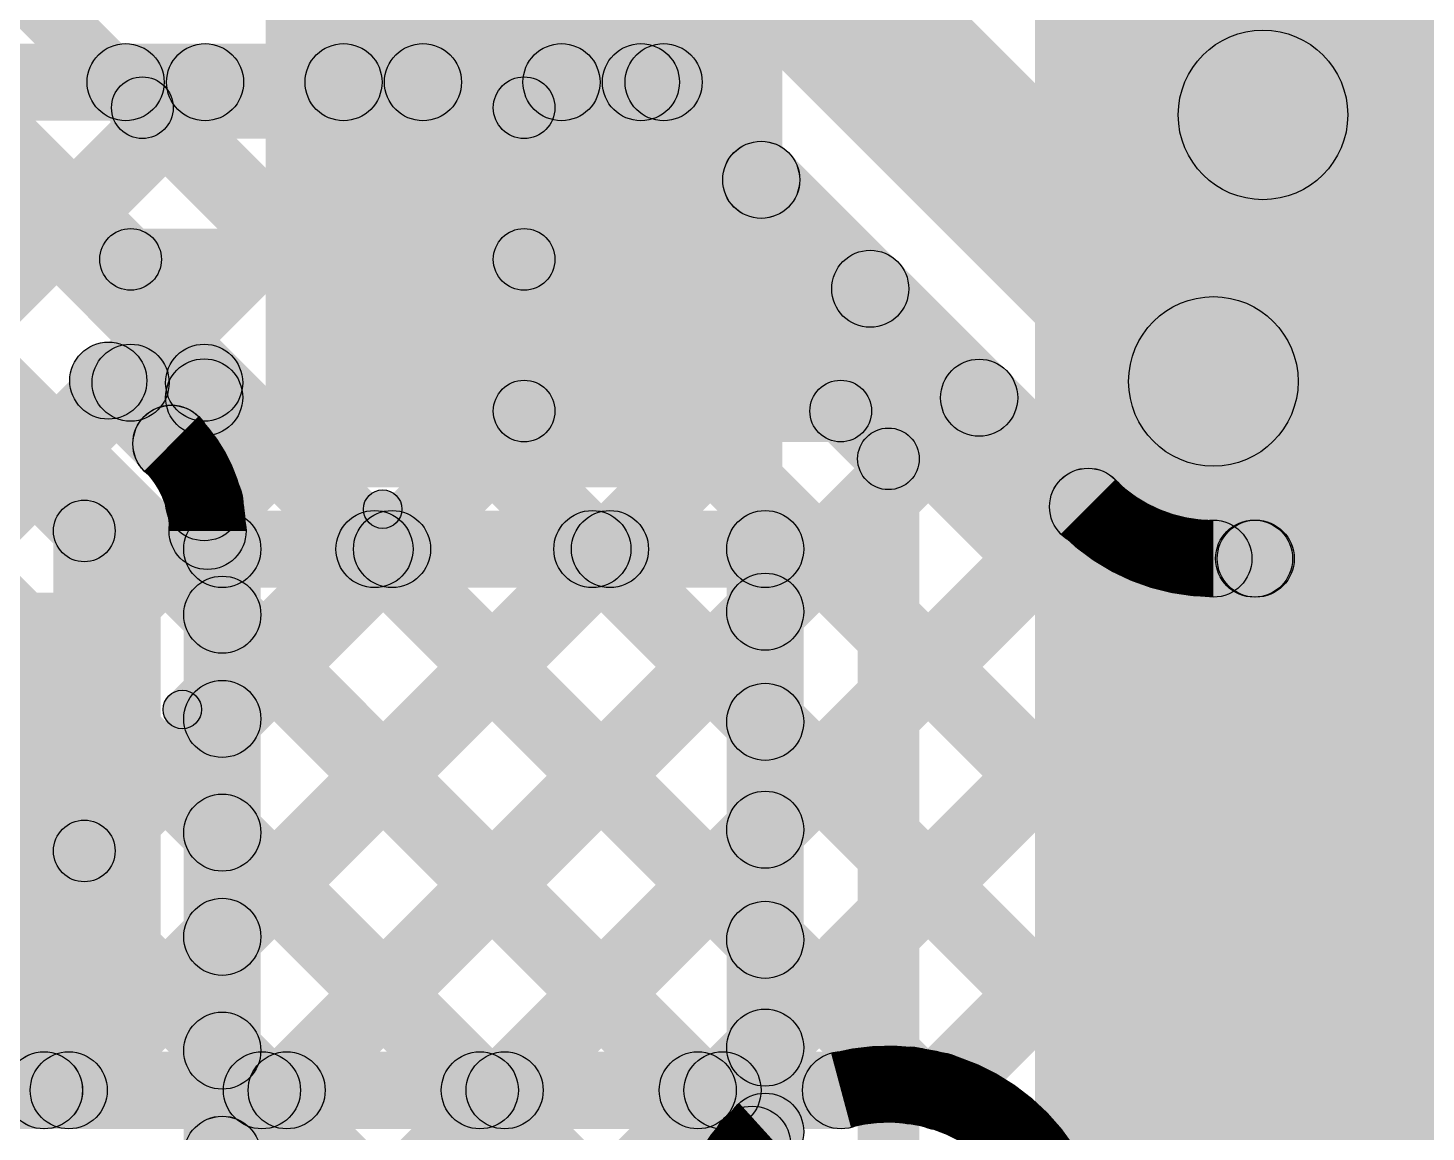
# Model space of a CAD drawing. Header units: millimetres. Extents: x -0.08 to 5.25, y -0.08 to 2.73.
# Drawn here: x 1.1443 to 1.3258, y 1.5436 to 1.6869 of the extents above; entities that cross this region are included whole.
import ezdxf

# ---------------------------------------------------------------- set-up
doc = ezdxf.new("R2010")
doc.units = ezdxf.units.MM
doc.header["$MEASUREMENT"] = 0
for name, color, linetype in [('BottomLayer', 5, 'Continuous'), ('TopLayer', 1, 'Continuous'), ('TopOverlay', 2, 'Continuous'), ('TopPaste', 8, 'Continuous'), ('TopSolder', 216, 'Continuous')]:
    doc.layers.add(name, color=color, linetype=linetype)

# ---------------------------------------------------------------- blocks, each defined once
blk = doc.blocks.new('SAMD21G18A_AUT_46')
at = {"layer": 'TopLayer'}
for points in [[(-0.19488, -0.11417), (-0.19488, -0.10236), (-0.13583, -0.10236), (-0.13583, -0.11417)], [(-0.11417, -0.13583), (-0.10236, -0.13583), (-0.10236, -0.19488), (-0.11417, -0.19488)], [(-0.09449, -0.13583), (-0.08268, -0.13583), (-0.08268, -0.19488), (-0.09449, -0.19488)], [(-0.0748, -0.13583), (-0.06299, -0.13583), (-0.06299, -0.19488), (-0.0748, -0.19488)]]:
    blk.add_hatch(color=1, dxfattribs=at).paths.add_polyline_path(points)
at = {"layer": 'TopOverlay'}
h = blk.add_hatch(color=2, dxfattribs=at)
edge = h.paths.add_edge_path()
edge.add_arc((-0.147, -0.121), 0.0025, 0, 360)
blk.add_hatch(color=2, dxfattribs=at).paths.add_polyline_path([(-0.14877, -0.12277), (-0.14523, -0.11923), (-0.11923, -0.14523), (-0.12277, -0.14877)])
h = blk.add_hatch(color=2, dxfattribs=at)
edge = h.paths.add_edge_path()
edge.add_arc((-0.121, -0.147), 0.0025, 0, 360)
at = {"layer": 'TopPaste'}
for points in [[(-0.19488, -0.11417), (-0.19488, -0.10236), (-0.13583, -0.10236), (-0.13583, -0.11417)], [(-0.11417, -0.13583), (-0.10236, -0.13583), (-0.10236, -0.19488), (-0.11417, -0.19488)], [(-0.09449, -0.13583), (-0.08268, -0.13583), (-0.08268, -0.19488), (-0.09449, -0.19488)], [(-0.0748, -0.13583), (-0.06299, -0.13583), (-0.06299, -0.19488), (-0.0748, -0.19488)]]:
    blk.add_hatch(color=8, dxfattribs=at).paths.add_polyline_path(points)
at = {"layer": 'TopSolder'}
for points in [[(-0.19888, -0.11817), (-0.19888, -0.09836), (-0.13183, -0.09836), (-0.13183, -0.11817)], [(-0.11817, -0.13183), (-0.09836, -0.13183), (-0.09836, -0.19888), (-0.11817, -0.19888)], [(-0.09849, -0.13183), (-0.07868, -0.13183), (-0.07868, -0.19888), (-0.09849, -0.19888)], [(-0.0788, -0.13183), (-0.05899, -0.13183), (-0.05899, -0.19888), (-0.0788, -0.19888)], [(-0.05912, -0.13183), (-0.03931, -0.13183), (-0.03931, -0.19888), (-0.05912, -0.19888)]]:
    blk.add_hatch(color=216, dxfattribs=at).paths.add_polyline_path(points)
at = {"layer": 'TopOverlay'}
for centre in [(-0.147, -0.121), (-0.121, -0.147)]:
    blk.add_circle(centre, 0.0025, dxfattribs=at)

msp = doc.modelspace()

# ---------------------------------------------------------------- hatches: boundary and pattern name
at = {"layer": 'BottomLayer'}
for points in [[(1.23741, 1.72722), (1.25296, 1.74278), (1.31238, 1.68336), (1.29683, 1.6678)], [(1.22857, 1.69505), (1.24412, 1.7106), (1.30595, 1.64878), (1.29039, 1.63322)], [(1.30461, 1.66458), (1.30461, 1.68658), (1.74858, 1.68658), (1.74858, 1.66458)], [(1.01999, 1.67483), (1.01999, 1.68483), (1.22682, 1.68483), (1.22682, 1.67483)], [(1.01999, 1.67483), (1.01999, 1.68483), (1.22682, 1.68483), (1.22682, 1.67483)], [(1.06829, 1.54546), (1.06122, 1.55254), (1.19205, 1.68336), (1.19912, 1.67629)], [(1.06829, 1.54546), (1.06122, 1.55254), (1.19205, 1.68336), (1.19912, 1.67629)], [(1.09658, 1.54546), (1.0895, 1.55254), (1.22033, 1.68336), (1.2274, 1.67629)], [(1.09657, 1.54546), (1.0895, 1.55254), (1.22033, 1.68336), (1.2274, 1.67629)], [(1.09688, 1.67629), (1.10396, 1.68336), (1.23478, 1.55254), (1.22771, 1.54546)], [(1.09689, 1.67629), (1.10396, 1.68336), (1.23478, 1.55254), (1.22771, 1.54546)], [(1.11794, 1.62339), (1.11087, 1.63047), (1.16376, 1.68336), (1.17083, 1.67629)], [(1.11794, 1.6234), (1.11087, 1.63047), (1.16376, 1.68336), (1.17083, 1.67629)], [(1.12517, 1.67629), (1.13224, 1.68336), (1.26243, 1.55317), (1.25536, 1.5461)], [(1.12517, 1.67629), (1.13224, 1.68336), (1.26243, 1.55317), (1.25536, 1.5461)], [(1.15345, 1.67629), (1.16053, 1.68336), (1.39235, 1.45154), (1.38528, 1.44446)], [(1.15345, 1.67629), (1.16052, 1.68336), (1.39235, 1.45154), (1.38528, 1.44446)], [(1.18174, 1.67629), (1.18881, 1.68336), (1.42064, 1.45154), (1.41357, 1.44446)], [(1.18174, 1.67629), (1.18881, 1.68336), (1.42064, 1.45154), (1.41356, 1.44446)], [(1.21002, 1.67629), (1.21709, 1.68336), (1.44892, 1.45154), (1.44185, 1.44446)], [(1.21002, 1.67629), (1.21709, 1.68336), (1.44892, 1.45154), (1.44185, 1.44446)], [(1.22328, 1.67629), (1.23035, 1.68336), (1.28545, 1.62827), (1.27837, 1.6212)], [(1.22328, 1.67629), (1.23035, 1.68336), (1.28545, 1.62827), (1.27837, 1.6212)], [(1.12486, 1.54546), (1.11779, 1.55254), (1.23595, 1.6707), (1.24302, 1.66363)], [(1.12486, 1.54546), (1.11779, 1.55254), (1.23595, 1.6707), (1.24302, 1.66363)], [(1.15314, 1.54546), (1.14607, 1.55254), (1.25009, 1.65655), (1.25716, 1.64948)], [(1.15314, 1.54546), (1.14607, 1.55254), (1.25009, 1.65655), (1.25716, 1.64948)], [(1.29817, 1.63), (1.29817, 1.652), (1.741, 1.652), (1.741, 1.63)], [(1.18143, 1.54546), (1.17436, 1.55254), (1.26423, 1.64241), (1.27131, 1.63534)], [(1.18143, 1.54546), (1.17436, 1.55254), (1.26423, 1.64241), (1.2713, 1.63534)], [(1.11225, 1.63265), (1.11932, 1.63972), (1.2065, 1.55254), (1.19943, 1.54546)], [(1.11225, 1.63265), (1.11932, 1.63972), (1.2065, 1.55254), (1.19943, 1.54546)], [(1.20971, 1.54546), (1.20264, 1.55254), (1.27838, 1.62827), (1.28545, 1.6212)], [(1.20971, 1.54546), (1.20264, 1.55254), (1.27838, 1.62827), (1.28545, 1.6212)], [(1.29817, 1.613), (1.29817, 1.623), (1.73484, 1.623), (1.73484, 1.613)], [(1.29817, 1.613), (1.29817, 1.623), (1.73484, 1.623), (1.73484, 1.613)], [(1.22185, 1.44446), (1.21478, 1.45154), (1.38478, 1.62154), (1.39185, 1.61446)], [(1.22185, 1.44446), (1.21478, 1.45154), (1.38478, 1.62154), (1.39185, 1.61446)], [(1.238, 1.54546), (1.23093, 1.55254), (1.29993, 1.62154), (1.307, 1.61446)], [(1.238, 1.54546), (1.23093, 1.55254), (1.29993, 1.62154), (1.307, 1.61446)], [(1.26615, 1.54534), (1.25908, 1.55241), (1.32821, 1.62154), (1.33528, 1.61446)], [(1.26615, 1.54534), (1.25908, 1.55241), (1.32821, 1.62154), (1.33528, 1.61446)], [(1.28128, 1.53218), (1.27421, 1.53925), (1.35649, 1.62154), (1.36357, 1.61446)], [(1.28128, 1.53218), (1.27421, 1.53925), (1.35649, 1.62154), (1.36356, 1.61446)], [(1.30013, 1.61446), (1.3072, 1.62154), (1.4772, 1.45154), (1.47013, 1.44446)], [(1.30013, 1.61446), (1.3072, 1.62154), (1.4772, 1.45154), (1.47013, 1.44446)], [(1.10356, 1.61305), (1.11063, 1.62012), (1.17821, 1.55254), (1.17114, 1.54546)], [(1.10356, 1.61305), (1.11063, 1.62012), (1.17821, 1.55254), (1.17114, 1.54546)], [(1.07986, 1.60846), (1.08693, 1.61554), (1.14993, 1.55254), (1.14286, 1.54546)], [(1.07986, 1.60846), (1.08693, 1.61554), (1.14993, 1.55254), (1.14286, 1.54546)], [(0.93453, 1.544), (0.93453, 1.554), (1.24984, 1.554), (1.24984, 1.544)], [(0.93453, 1.544), (0.93453, 1.554), (1.24984, 1.554), (1.24984, 1.544)]]:
    msp.add_hatch(color=5, dxfattribs=at).paths.add_polyline_path(points)
h = msp.add_hatch(color=5, dxfattribs=at)
edge = h.paths.add_edge_path()
edge.add_arc((1.30461, 1.67558), 0.011, 0, 360)
h = msp.add_hatch(color=5, dxfattribs=at)
edge = h.paths.add_edge_path()
edge.add_arc((1.30461, 1.67558), 0.011, 0, 360)
h = msp.add_hatch(color=5, dxfattribs=at)
edge = h.paths.add_edge_path()
edge.add_arc((1.15699, 1.67983), 0.005, 0, 360)
h = msp.add_hatch(color=5, dxfattribs=at)
edge = h.paths.add_edge_path()
edge.add_arc((1.15699, 1.67983), 0.005, 0, 360)
h = msp.add_hatch(color=5, dxfattribs=at)
edge = h.paths.add_edge_path()
edge.add_arc((1.1673, 1.67983), 0.005, 0, 360)
h = msp.add_hatch(color=5, dxfattribs=at)
edge = h.paths.add_edge_path()
edge.add_arc((1.1673, 1.67983), 0.005, 0, 360)
h = msp.add_hatch(color=5, dxfattribs=at)
edge = h.paths.add_edge_path()
edge.add_arc((1.18527, 1.67983), 0.005, 0, 360)
h = msp.add_hatch(color=5, dxfattribs=at)
edge = h.paths.add_edge_path()
edge.add_arc((1.18527, 1.67983), 0.005, 0, 360)
h = msp.add_hatch(color=5, dxfattribs=at)
edge = h.paths.add_edge_path()
edge.add_arc((1.19558, 1.67983), 0.005, 0, 360)
h = msp.add_hatch(color=5, dxfattribs=at)
edge = h.paths.add_edge_path()
edge.add_arc((1.19558, 1.67983), 0.005, 0, 360)
h = msp.add_hatch(color=5, dxfattribs=at)
edge = h.paths.add_edge_path()
edge.add_arc((1.21356, 1.67983), 0.005, 0, 360)
h = msp.add_hatch(color=5, dxfattribs=at)
edge = h.paths.add_edge_path()
edge.add_arc((1.21356, 1.67983), 0.005, 0, 360)
h = msp.add_hatch(color=5, dxfattribs=at)
edge = h.paths.add_edge_path()
edge.add_arc((1.22387, 1.67983), 0.005, 0, 360)
h = msp.add_hatch(color=5, dxfattribs=at)
edge = h.paths.add_edge_path()
edge.add_arc((1.22387, 1.67983), 0.005, 0, 360)
h = msp.add_hatch(color=5, dxfattribs=at)
edge = h.paths.add_edge_path()
edge.add_arc((1.22682, 1.67983), 0.005, 0, 360)
h = msp.add_hatch(color=5, dxfattribs=at)
edge = h.paths.add_edge_path()
edge.add_arc((1.22682, 1.67983), 0.005, 0, 360)
h = msp.add_hatch(color=5, dxfattribs=at)
edge = h.paths.add_edge_path()
edge.add_arc((1.22682, 1.67983), 0.005, 0, 360)
h = msp.add_hatch(color=5, dxfattribs=at)
edge = h.paths.add_edge_path()
edge.add_arc((1.22682, 1.67983), 0.005, 0, 360)
h = msp.add_hatch(color=5, dxfattribs=at)
edge = h.paths.add_edge_path()
edge.add_arc((1.23949, 1.66716), 0.005, 0, 360)
h = msp.add_hatch(color=5, dxfattribs=at)
edge = h.paths.add_edge_path()
edge.add_arc((1.23948, 1.66716), 0.005, 0, 360)
h = msp.add_hatch(color=5, dxfattribs=at)
edge = h.paths.add_edge_path()
edge.add_arc((1.25363, 1.65302), 0.005, 0, 360)
h = msp.add_hatch(color=5, dxfattribs=at)
edge = h.paths.add_edge_path()
edge.add_arc((1.25363, 1.65302), 0.005, 0, 360)
h = msp.add_hatch(color=5, dxfattribs=at)
edge = h.paths.add_edge_path()
edge.add_arc((1.29817, 1.641), 0.011, 0, 360)
h = msp.add_hatch(color=5, dxfattribs=at)
edge = h.paths.add_edge_path()
edge.add_arc((1.29817, 1.641), 0.011, 0, 360)
h = msp.add_hatch(color=5, dxfattribs=at)
edge = h.paths.add_edge_path()
edge.add_arc((1.26777, 1.63888), 0.005, 0, 360)
h = msp.add_hatch(color=5, dxfattribs=at)
edge = h.paths.add_edge_path()
edge.add_arc((1.26777, 1.63888), 0.005, 0, 360)
h = msp.add_hatch(color=5, dxfattribs=at)
edge = h.paths.add_edge_path()
edge.add_arc((1.28191, 1.62474), 0.005, 0, 360)
h = msp.add_hatch(color=5, dxfattribs=at)
edge = h.paths.add_edge_path()
edge.add_arc((1.28191, 1.62473), 0.005, 0, 360)
h = msp.add_hatch(color=5, dxfattribs=at)
edge = h.paths.add_edge_path()
edge.add_arc((1.28191, 1.62474), 0.005, 0, 360)
h = msp.add_hatch(color=5, dxfattribs=at)
edge = h.paths.add_edge_path()
edge.add_arc((1.28191, 1.62473), 0.005, 0, 360)
h = msp.add_hatch(color=5, dxfattribs=at)
edge = h.paths.add_edge_path()
edge.add_arc((1.28191, 1.62474), 0.005, 0, 360)
h = msp.add_hatch(color=5, dxfattribs=at)
edge = h.paths.add_edge_path()
edge.add_arc((1.28191, 1.62474), 0.005, 0, 360)
h = msp.add_hatch(color=5, dxfattribs=at)
edge = h.paths.add_edge_path()
edge.add_arc((1.28191, 1.62474), 0.005, 0, 360)
h = msp.add_hatch(color=5, dxfattribs=at)
edge = h.paths.add_edge_path()
edge.add_arc((1.28191, 1.62474), 0.005, 0, 360)
h = msp.add_hatch(color=5, dxfattribs=at)
edge = h.paths.add_edge_path()
edge.add_arc((1.29817, 1.618), 0.005, 0, 360)
h = msp.add_hatch(color=5, dxfattribs=at)
edge = h.paths.add_edge_path()
edge.add_arc((1.29817, 1.618), 0.005, 0, 360)
h = msp.add_hatch(color=5, dxfattribs=at)
edge = h.paths.add_edge_path()
edge.add_arc((1.29817, 1.618), 0.005, 0, 360)
h = msp.add_hatch(color=5, dxfattribs=at)
edge = h.paths.add_edge_path()
edge.add_arc((1.29817, 1.618), 0.005, 0, 360)
h = msp.add_hatch(color=5, dxfattribs=at)
edge = h.paths.add_edge_path()
edge.add_arc((1.29817, 1.618), 0.005, 0, 360)
h = msp.add_hatch(color=5, dxfattribs=at)
edge = h.paths.add_edge_path()
edge.add_arc((1.29817, 1.618), 0.005, 0, 360)
h = msp.add_hatch(color=5, dxfattribs=at)
edge = h.paths.add_edge_path()
edge.add_arc((1.30346, 1.618), 0.005, 0, 360)
h = msp.add_hatch(color=5, dxfattribs=at)
edge = h.paths.add_edge_path()
edge.add_arc((1.30346, 1.618), 0.005, 0, 360)
h = msp.add_hatch(color=5, dxfattribs=at)
edge = h.paths.add_edge_path()
edge.add_arc((1.30367, 1.618), 0.005, 0, 360)
h = msp.add_hatch(color=5, dxfattribs=at)
edge = h.paths.add_edge_path()
edge.add_arc((1.30367, 1.618), 0.005, 0, 360)
h = msp.add_hatch(color=5, dxfattribs=at)
edge = h.paths.add_edge_path()
edge.add_arc((1.1464, 1.549), 0.005, 0, 360)
h = msp.add_hatch(color=5, dxfattribs=at)
edge = h.paths.add_edge_path()
edge.add_arc((1.14639, 1.549), 0.005, 0, 360)
h = msp.add_hatch(color=5, dxfattribs=at)
edge = h.paths.add_edge_path()
edge.add_arc((1.14961, 1.549), 0.005, 0, 360)
h = msp.add_hatch(color=5, dxfattribs=at)
edge = h.paths.add_edge_path()
edge.add_arc((1.14961, 1.549), 0.005, 0, 360)
h = msp.add_hatch(color=5, dxfattribs=at)
edge = h.paths.add_edge_path()
edge.add_arc((1.17468, 1.549), 0.005, 0, 360)
h = msp.add_hatch(color=5, dxfattribs=at)
edge = h.paths.add_edge_path()
edge.add_arc((1.17468, 1.549), 0.005, 0, 360)
h = msp.add_hatch(color=5, dxfattribs=at)
edge = h.paths.add_edge_path()
edge.add_arc((1.17789, 1.549), 0.005, 0, 360)
h = msp.add_hatch(color=5, dxfattribs=at)
edge = h.paths.add_edge_path()
edge.add_arc((1.17789, 1.549), 0.005, 0, 360)
h = msp.add_hatch(color=5, dxfattribs=at)
edge = h.paths.add_edge_path()
edge.add_arc((1.20296, 1.549), 0.005, 0, 360)
h = msp.add_hatch(color=5, dxfattribs=at)
edge = h.paths.add_edge_path()
edge.add_arc((1.20296, 1.549), 0.005, 0, 360)
h = msp.add_hatch(color=5, dxfattribs=at)
edge = h.paths.add_edge_path()
edge.add_arc((1.20618, 1.549), 0.005, 0, 360)
h = msp.add_hatch(color=5, dxfattribs=at)
edge = h.paths.add_edge_path()
edge.add_arc((1.20618, 1.549), 0.005, 0, 360)
h = msp.add_hatch(color=5, dxfattribs=at)
edge = h.paths.add_edge_path()
edge.add_arc((1.23125, 1.549), 0.005, 0, 360)
h = msp.add_hatch(color=5, dxfattribs=at)
edge = h.paths.add_edge_path()
edge.add_arc((1.23125, 1.549), 0.005, 0, 360)
h = msp.add_hatch(color=5, dxfattribs=at)
edge = h.paths.add_edge_path()
edge.add_arc((1.23446, 1.549), 0.005, 0, 360)
h = msp.add_hatch(color=5, dxfattribs=at)
edge = h.paths.add_edge_path()
edge.add_arc((1.23446, 1.549), 0.005, 0, 360)
h = msp.add_hatch(color=5, dxfattribs=at)
edge = h.paths.add_edge_path()
edge.add_arc((1.24984, 1.549), 0.005, 0, 360)
h = msp.add_hatch(color=5, dxfattribs=at)
edge = h.paths.add_edge_path()
edge.add_arc((1.24984, 1.549), 0.005, 0, 360)
h = msp.add_hatch(color=5, dxfattribs=at)
edge = h.paths.add_edge_path()
edge.add_arc((1.24984, 1.549), 0.005, 0, 360)
h = msp.add_hatch(color=5, dxfattribs=at)
edge = h.paths.add_edge_path()
edge.add_arc((1.24984, 1.549), 0.005, 0, 360)
h = msp.add_hatch(color=5, dxfattribs=at)
edge = h.paths.add_edge_path()
edge.add_arc((1.2589, 1.54963), 0.005, 0, 360)
h = msp.add_hatch(color=5, dxfattribs=at)
edge = h.paths.add_edge_path()
edge.add_arc((1.2589, 1.54963), 0.005, 0, 360)
h = msp.add_hatch(color=5, dxfattribs=at)
edge = h.paths.add_edge_path()
edge.add_arc((1.26262, 1.54887), 0.005, 0, 360)
h = msp.add_hatch(color=5, dxfattribs=at)
edge = h.paths.add_edge_path()
edge.add_arc((1.26262, 1.54887), 0.005, 0, 360)
at = {"layer": 'TopLayer'}
for points in [[(1.275, 1.122), (1.49, 1.122), (1.49, 1.729), (1.275, 1.729)], [(1.09217, 1.71664), (1.09783, 1.72229), (1.16046, 1.65966), (1.1548, 1.65401)], [(1.06117, 1.70638), (1.06683, 1.71204), (1.15445, 1.62442), (1.14879, 1.61876)], [(1.12317, 1.70685), (1.12883, 1.71251), (1.16199, 1.67935), (1.15633, 1.67369)], [(1.15916, 1.67252), (1.15916, 1.68052), (1.20871, 1.68052), (1.20871, 1.67252)], [(1.15763, 1.65283), (1.15763, 1.66083), (1.20871, 1.66083), (1.20871, 1.65283)], [(1.15121, 1.63756), (1.15828, 1.64463), (1.16646, 1.63645), (1.15939, 1.62938)], [(1.15121, 1.63756), (1.15828, 1.64463), (1.16646, 1.63645), (1.15939, 1.62938)], [(1.15763, 1.63583), (1.15763, 1.64583), (1.16718, 1.64583), (1.16718, 1.63583)], [(1.15763, 1.63583), (1.15763, 1.64583), (1.16718, 1.64583), (1.16718, 1.63583)], [(1.20871, 1.63315), (1.20871, 1.64115), (1.2498, 1.64115), (1.2498, 1.63315)], [(1.17218, 1.62532), (1.16218, 1.62532), (1.16218, 1.63893), (1.17218, 1.63893)], [(1.17218, 1.62532), (1.16218, 1.62532), (1.16218, 1.63893), (1.17218, 1.63893)], [(1.24697, 1.63432), (1.25263, 1.63998), (1.25883, 1.63378), (1.25317, 1.62812)], [(1.26, 1.526), (1.252, 1.526), (1.252, 1.63095), (1.26, 1.63095)], [(1.16953, 1.61424), (1.16953, 1.62424), (1.24, 1.62424), (1.24, 1.61424)], [(1.16953, 1.61424), (1.16953, 1.62424), (1.24, 1.62424), (1.24, 1.61424)], [(1.17306, 1.56538), (1.16599, 1.57245), (1.21632, 1.62278), (1.22339, 1.61571)], [(1.17306, 1.59367), (1.16599, 1.60074), (1.18803, 1.62278), (1.1951, 1.61571)], [(1.17306, 1.59367), (1.16599, 1.60074), (1.18803, 1.62278), (1.1951, 1.61571)], [(1.17306, 1.56538), (1.16599, 1.57246), (1.21632, 1.62278), (1.22339, 1.61571)], [(1.18575, 1.61571), (1.19282, 1.62278), (1.24354, 1.57207), (1.23646, 1.565)], [(1.18575, 1.61571), (1.19282, 1.62278), (1.24354, 1.57207), (1.23646, 1.565)], [(1.21404, 1.61571), (1.22111, 1.62278), (1.24354, 1.60035), (1.23646, 1.59328)], [(1.21404, 1.61571), (1.22111, 1.62278), (1.24354, 1.60035), (1.23646, 1.59328)], [(1.15562, 1.58006), (1.14762, 1.58006), (1.14762, 1.62159), (1.15562, 1.62159)], [(1.17453, 1.53854), (1.16453, 1.53854), (1.16453, 1.61924), (1.17453, 1.61924)], [(1.17453, 1.53854), (1.16453, 1.53854), (1.16453, 1.61924), (1.17453, 1.61924)], [(1.245, 1.54363), (1.235, 1.54363), (1.235, 1.61924), (1.245, 1.61924)], [(1.245, 1.54363), (1.235, 1.54363), (1.235, 1.61924), (1.245, 1.61924)], [(1.17306, 1.5371), (1.16599, 1.54417), (1.23646, 1.61464), (1.24354, 1.60757)], [(1.17306, 1.5371), (1.16599, 1.54417), (1.23646, 1.61464), (1.24354, 1.60757)], [(1.16599, 1.60718), (1.17306, 1.61426), (1.24185, 1.54547), (1.23477, 1.5384)], [(1.16599, 1.60718), (1.17306, 1.61426), (1.24185, 1.54547), (1.23477, 1.5384)], [(1.09667, 1.43243), (1.0896, 1.4395), (1.23646, 1.58636), (1.24354, 1.57929)], [(1.09667, 1.43243), (1.0896, 1.4395), (1.23646, 1.58636), (1.24354, 1.57929)], [(1.16599, 1.5789), (1.17306, 1.58597), (1.23691, 1.52213), (1.22983, 1.51506)], [(1.16599, 1.5789), (1.17306, 1.58597), (1.23691, 1.52213), (1.22984, 1.51506)], [(1.05954, 1.367), (1.05246, 1.37407), (1.23646, 1.55807), (1.24354, 1.551)], [(1.05954, 1.367), (1.05246, 1.37407), (1.23646, 1.55807), (1.24354, 1.551)], [(1.16599, 1.55062), (1.17306, 1.55769), (1.26654, 1.46421), (1.25946, 1.45714)], [(1.16599, 1.55062), (1.17306, 1.55769), (1.26654, 1.46421), (1.25946, 1.45714)]]:
    msp.add_hatch(color=1, dxfattribs=at).paths.add_polyline_path(points)
h = msp.add_hatch(color=1, dxfattribs=at)
edge = h.paths.add_edge_path()
edge.add_arc((1.15916, 1.67652), 0.004, 0, 360)
h = msp.add_hatch(color=1, dxfattribs=at)
edge = h.paths.add_edge_path()
edge.add_arc((1.15916, 1.67652), 0.004, 0, 360)
h = msp.add_hatch(color=1, dxfattribs=at)
edge = h.paths.add_edge_path()
edge.add_arc((1.20871, 1.67652), 0.004, 0, 360)
h = msp.add_hatch(color=1, dxfattribs=at)
edge = h.paths.add_edge_path()
edge.add_arc((1.15763, 1.65683), 0.004, 0, 360)
h = msp.add_hatch(color=1, dxfattribs=at)
edge = h.paths.add_edge_path()
edge.add_arc((1.15763, 1.65683), 0.004, 0, 360)
h = msp.add_hatch(color=1, dxfattribs=at)
edge = h.paths.add_edge_path()
edge.add_arc((1.20871, 1.65683), 0.004, 0, 360)
h = msp.add_hatch(color=1, dxfattribs=at)
edge = h.paths.add_edge_path()
edge.add_arc((1.15474, 1.6411), 0.005, 0, 360)
h = msp.add_hatch(color=1, dxfattribs=at)
edge = h.paths.add_edge_path()
edge.add_arc((1.15474, 1.6411), 0.005, 0, 360)
h = msp.add_hatch(color=1, dxfattribs=at)
edge = h.paths.add_edge_path()
edge.add_arc((1.15763, 1.64083), 0.005, 0, 360)
h = msp.add_hatch(color=1, dxfattribs=at)
edge = h.paths.add_edge_path()
edge.add_arc((1.15763, 1.64083), 0.005, 0, 360)
h = msp.add_hatch(color=1, dxfattribs=at)
edge = h.paths.add_edge_path()
edge.add_arc((1.16718, 1.64083), 0.005, 0, 360)
h = msp.add_hatch(color=1, dxfattribs=at)
edge = h.paths.add_edge_path()
edge.add_arc((1.16718, 1.64083), 0.005, 0, 360)
h = msp.add_hatch(color=1, dxfattribs=at)
edge = h.paths.add_edge_path()
edge.add_arc((1.16718, 1.63893), 0.005, 0, 360)
h = msp.add_hatch(color=1, dxfattribs=at)
edge = h.paths.add_edge_path()
edge.add_arc((1.16718, 1.63893), 0.005, 0, 360)
h = msp.add_hatch(color=1, dxfattribs=at)
edge = h.paths.add_edge_path()
edge.add_arc((1.20871, 1.63715), 0.004, 0, 360)
h = msp.add_hatch(color=1, dxfattribs=at)
edge = h.paths.add_edge_path()
edge.add_arc((1.2498, 1.63715), 0.004, 0, 360)
h = msp.add_hatch(color=1, dxfattribs=at)
edge = h.paths.add_edge_path()
edge.add_arc((1.2498, 1.63715), 0.004, 0, 360)
h = msp.add_hatch(color=1, dxfattribs=at)
edge = h.paths.add_edge_path()
edge.add_arc((1.16292, 1.63292), 0.005, 0, 360)
h = msp.add_hatch(color=1, dxfattribs=at)
edge = h.paths.add_edge_path()
edge.add_arc((1.16292, 1.63292), 0.005, 0, 360)
h = msp.add_hatch(color=1, dxfattribs=at)
edge = h.paths.add_edge_path()
edge.add_arc((1.16292, 1.63292), 0.005, 0, 360)
h = msp.add_hatch(color=1, dxfattribs=at)
edge = h.paths.add_edge_path()
edge.add_arc((1.16292, 1.63292), 0.005, 0, 360)
h = msp.add_hatch(color=1, dxfattribs=at)
edge = h.paths.add_edge_path()
edge.add_arc((1.16294, 1.6329), 0.005, 0, 360)
h = msp.add_hatch(color=1, dxfattribs=at)
edge = h.paths.add_edge_path()
edge.add_arc((1.16294, 1.6329), 0.005, 0, 360)
h = msp.add_hatch(color=1, dxfattribs=at)
edge = h.paths.add_edge_path()
edge.add_arc((1.256, 1.63095), 0.004, 0, 360)
h = msp.add_hatch(color=1, dxfattribs=at)
edge = h.paths.add_edge_path()
edge.add_arc((1.256, 1.63095), 0.004, 0, 360)
h = msp.add_hatch(color=1, dxfattribs=at)
edge = h.paths.add_edge_path()
edge.add_arc((1.16718, 1.62532), 0.005, 0, 360)
h = msp.add_hatch(color=1, dxfattribs=at)
edge = h.paths.add_edge_path()
edge.add_arc((1.16718, 1.62532), 0.005, 0, 360)
h = msp.add_hatch(color=1, dxfattribs=at)
edge = h.paths.add_edge_path()
edge.add_arc((1.16718, 1.62532), 0.005, 0, 360)
h = msp.add_hatch(color=1, dxfattribs=at)
edge = h.paths.add_edge_path()
edge.add_arc((1.16718, 1.62532), 0.005, 0, 360)
h = msp.add_hatch(color=1, dxfattribs=at)
edge = h.paths.add_edge_path()
edge.add_arc((1.16718, 1.62532), 0.005, 0, 360)
h = msp.add_hatch(color=1, dxfattribs=at)
edge = h.paths.add_edge_path()
edge.add_arc((1.16718, 1.62532), 0.005, 0, 360)
h = msp.add_hatch(color=1, dxfattribs=at)
edge = h.paths.add_edge_path()
edge.add_arc((1.16718, 1.62532), 0.005, 0, 360)
h = msp.add_hatch(color=1, dxfattribs=at)
edge = h.paths.add_edge_path()
edge.add_arc((1.16718, 1.62532), 0.005, 0, 360)
h = msp.add_hatch(color=1, dxfattribs=at)
edge = h.paths.add_edge_path()
edge.add_arc((1.16718, 1.62532), 0.005, 0, 360)
h = msp.add_hatch(color=1, dxfattribs=at)
edge = h.paths.add_edge_path()
edge.add_arc((1.16718, 1.62532), 0.005, 0, 360)
h = msp.add_hatch(color=1, dxfattribs=at)
edge = h.paths.add_edge_path()
edge.add_arc((1.16762, 1.62159), 0.005, 0, 360)
h = msp.add_hatch(color=1, dxfattribs=at)
edge = h.paths.add_edge_path()
edge.add_arc((1.16762, 1.62159), 0.005, 0, 360)
h = msp.add_hatch(color=1, dxfattribs=at)
edge = h.paths.add_edge_path()
edge.add_arc((1.16762, 1.62159), 0.005, 0, 360)
h = msp.add_hatch(color=1, dxfattribs=at)
edge = h.paths.add_edge_path()
edge.add_arc((1.16762, 1.62159), 0.005, 0, 360)
h = msp.add_hatch(color=1, dxfattribs=at)
edge = h.paths.add_edge_path()
edge.add_arc((1.15162, 1.62159), 0.004, 0, 360)
h = msp.add_hatch(color=1, dxfattribs=at)
edge = h.paths.add_edge_path()
edge.add_arc((1.15162, 1.62159), 0.004, 0, 360)
h = msp.add_hatch(color=1, dxfattribs=at)
edge = h.paths.add_edge_path()
edge.add_arc((1.16953, 1.61924), 0.005, 0, 360)
h = msp.add_hatch(color=1, dxfattribs=at)
edge = h.paths.add_edge_path()
edge.add_arc((1.16953, 1.61924), 0.005, 0, 360)
h = msp.add_hatch(color=1, dxfattribs=at)
edge = h.paths.add_edge_path()
edge.add_arc((1.16953, 1.61924), 0.005, 0, 360)
h = msp.add_hatch(color=1, dxfattribs=at)
edge = h.paths.add_edge_path()
edge.add_arc((1.16953, 1.61924), 0.005, 0, 360)
h = msp.add_hatch(color=1, dxfattribs=at)
edge = h.paths.add_edge_path()
edge.add_arc((1.18929, 1.61924), 0.005, 0, 360)
h = msp.add_hatch(color=1, dxfattribs=at)
edge = h.paths.add_edge_path()
edge.add_arc((1.18929, 1.61924), 0.005, 0, 360)
h = msp.add_hatch(color=1, dxfattribs=at)
edge = h.paths.add_edge_path()
edge.add_arc((1.19157, 1.61924), 0.005, 0, 360)
h = msp.add_hatch(color=1, dxfattribs=at)
edge = h.paths.add_edge_path()
edge.add_arc((1.19157, 1.61924), 0.005, 0, 360)
h = msp.add_hatch(color=1, dxfattribs=at)
edge = h.paths.add_edge_path()
edge.add_arc((1.21757, 1.61924), 0.005, 0, 360)
h = msp.add_hatch(color=1, dxfattribs=at)
edge = h.paths.add_edge_path()
edge.add_arc((1.21757, 1.61924), 0.005, 0, 360)
h = msp.add_hatch(color=1, dxfattribs=at)
edge = h.paths.add_edge_path()
edge.add_arc((1.21985, 1.61924), 0.005, 0, 360)
h = msp.add_hatch(color=1, dxfattribs=at)
edge = h.paths.add_edge_path()
edge.add_arc((1.21985, 1.61924), 0.005, 0, 360)
h = msp.add_hatch(color=1, dxfattribs=at)
edge = h.paths.add_edge_path()
edge.add_arc((1.24, 1.61924), 0.005, 0, 360)
h = msp.add_hatch(color=1, dxfattribs=at)
edge = h.paths.add_edge_path()
edge.add_arc((1.24, 1.61924), 0.005, 0, 360)
h = msp.add_hatch(color=1, dxfattribs=at)
edge = h.paths.add_edge_path()
edge.add_arc((1.24, 1.61924), 0.005, 0, 360)
h = msp.add_hatch(color=1, dxfattribs=at)
edge = h.paths.add_edge_path()
edge.add_arc((1.24, 1.61924), 0.005, 0, 360)
h = msp.add_hatch(color=1, dxfattribs=at)
edge = h.paths.add_edge_path()
edge.add_arc((1.16953, 1.61072), 0.005, 0, 360)
h = msp.add_hatch(color=1, dxfattribs=at)
edge = h.paths.add_edge_path()
edge.add_arc((1.16953, 1.61072), 0.005, 0, 360)
h = msp.add_hatch(color=1, dxfattribs=at)
edge = h.paths.add_edge_path()
edge.add_arc((1.24, 1.61111), 0.005, 0, 360)
h = msp.add_hatch(color=1, dxfattribs=at)
edge = h.paths.add_edge_path()
edge.add_arc((1.24, 1.61111), 0.005, 0, 360)
h = msp.add_hatch(color=1, dxfattribs=at)
edge = h.paths.add_edge_path()
edge.add_arc((1.16953, 1.5972), 0.005, 0, 360)
h = msp.add_hatch(color=1, dxfattribs=at)
edge = h.paths.add_edge_path()
edge.add_arc((1.16953, 1.5972), 0.005, 0, 360)
h = msp.add_hatch(color=1, dxfattribs=at)
edge = h.paths.add_edge_path()
edge.add_arc((1.24, 1.59682), 0.005, 0, 360)
h = msp.add_hatch(color=1, dxfattribs=at)
edge = h.paths.add_edge_path()
edge.add_arc((1.24, 1.59682), 0.005, 0, 360)
h = msp.add_hatch(color=1, dxfattribs=at)
edge = h.paths.add_edge_path()
edge.add_arc((1.24, 1.58282), 0.005, 0, 360)
h = msp.add_hatch(color=1, dxfattribs=at)
edge = h.paths.add_edge_path()
edge.add_arc((1.24, 1.58282), 0.005, 0, 360)
h = msp.add_hatch(color=1, dxfattribs=at)
edge = h.paths.add_edge_path()
edge.add_arc((1.16953, 1.58244), 0.005, 0, 360)
h = msp.add_hatch(color=1, dxfattribs=at)
edge = h.paths.add_edge_path()
edge.add_arc((1.16953, 1.58244), 0.005, 0, 360)
h = msp.add_hatch(color=1, dxfattribs=at)
edge = h.paths.add_edge_path()
edge.add_arc((1.15162, 1.58006), 0.004, 0, 360)
h = msp.add_hatch(color=1, dxfattribs=at)
edge = h.paths.add_edge_path()
edge.add_arc((1.16953, 1.56892), 0.005, 0, 360)
h = msp.add_hatch(color=1, dxfattribs=at)
edge = h.paths.add_edge_path()
edge.add_arc((1.16953, 1.56892), 0.005, 0, 360)
h = msp.add_hatch(color=1, dxfattribs=at)
edge = h.paths.add_edge_path()
edge.add_arc((1.24, 1.56853), 0.005, 0, 360)
h = msp.add_hatch(color=1, dxfattribs=at)
edge = h.paths.add_edge_path()
edge.add_arc((1.24, 1.56853), 0.005, 0, 360)
h = msp.add_hatch(color=1, dxfattribs=at)
edge = h.paths.add_edge_path()
edge.add_arc((1.16953, 1.55415), 0.005, 0, 360)
h = msp.add_hatch(color=1, dxfattribs=at)
edge = h.paths.add_edge_path()
edge.add_arc((1.16953, 1.55415), 0.005, 0, 360)
h = msp.add_hatch(color=1, dxfattribs=at)
edge = h.paths.add_edge_path()
edge.add_arc((1.24, 1.55454), 0.005, 0, 360)
h = msp.add_hatch(color=1, dxfattribs=at)
edge = h.paths.add_edge_path()
edge.add_arc((1.24, 1.55454), 0.005, 0, 360)
h = msp.add_hatch(color=1, dxfattribs=at)
edge = h.paths.add_edge_path()
edge.add_arc((1.24, 1.54363), 0.005, 0, 360)
h = msp.add_hatch(color=1, dxfattribs=at)
edge = h.paths.add_edge_path()
edge.add_arc((1.24, 1.54363), 0.005, 0, 360)
h = msp.add_hatch(color=1, dxfattribs=at)
edge = h.paths.add_edge_path()
edge.add_arc((1.24, 1.54363), 0.005, 0, 360)
h = msp.add_hatch(color=1, dxfattribs=at)
edge = h.paths.add_edge_path()
edge.add_arc((1.24, 1.54363), 0.005, 0, 360)
h = msp.add_hatch(color=1, dxfattribs=at)
edge = h.paths.add_edge_path()
edge.add_arc((1.23831, 1.54194), 0.005, 0, 360)
h = msp.add_hatch(color=1, dxfattribs=at)
edge = h.paths.add_edge_path()
edge.add_arc((1.23831, 1.54194), 0.005, 0, 360)
h = msp.add_hatch(color=1, dxfattribs=at)
edge = h.paths.add_edge_path()
edge.add_arc((1.16953, 1.54063), 0.005, 0, 360)
h = msp.add_hatch(color=1, dxfattribs=at)
edge = h.paths.add_edge_path()
edge.add_arc((1.16953, 1.54064), 0.005, 0, 360)

# ---------------------------------------------------------------- linework, layer by layer
at = {"layer": 'BottomLayer', "const_width": 0.01}
for points in [[(1.29817, 1.618, -0.198912), (1.28191, 1.62474)], [(1.29817, 1.618, -0.198912), (1.28191, 1.62474)], [(1.29817, 1.618, -0.198912), (1.28191, 1.62474)], [(1.29817, 1.618, -0.198912), (1.28191, 1.62474)], [(1.24984, 1.549, -0.493128), (1.27981, 1.526)], [(1.24984, 1.549, -0.493128), (1.27981, 1.526)]]:
    msp.add_lwpolyline(points, format="xyb", dxfattribs=at)
at = {"layer": 'BottomLayer'}
for centre, radius in [((1.30461, 1.67558), 0.011), ((1.30461, 1.67558), 0.011), ((1.15699, 1.67983), 0.005), ((1.15699, 1.67983), 0.005), ((1.1673, 1.67983), 0.005), ((1.1673, 1.67983), 0.005), ((1.18527, 1.67983), 0.005), ((1.18527, 1.67983), 0.005), ((1.19558, 1.67983), 0.005), ((1.19558, 1.67983), 0.005), ((1.21356, 1.67983), 0.005), ((1.21356, 1.67983), 0.005), ((1.22387, 1.67983), 0.005), ((1.22387, 1.67983), 0.005), ((1.22682, 1.67983), 0.005), ((1.22682, 1.67983), 0.005), ((1.22682, 1.67983), 0.005), ((1.22682, 1.67983), 0.005), ((1.23948, 1.66716), 0.005), ((1.23949, 1.66716), 0.005), ((1.25363, 1.65302), 0.005), ((1.25363, 1.65302), 0.005), ((1.29817, 1.641), 0.011), ((1.29817, 1.641), 0.011), ((1.26777, 1.63888), 0.005), ((1.26777, 1.63888), 0.005), ((1.28191, 1.62474), 0.005), ((1.28191, 1.62474), 0.005), ((1.28191, 1.62474), 0.005), ((1.28191, 1.62474), 0.005), ((1.28191, 1.62474), 0.005), ((1.28191, 1.62474), 0.005), ((1.28191, 1.62473), 0.005), ((1.28191, 1.62473), 0.005), ((1.29817, 1.618), 0.005), ((1.29817, 1.618), 0.005), ((1.29817, 1.618), 0.005), ((1.29817, 1.618), 0.005), ((1.29817, 1.618), 0.005), ((1.29817, 1.618), 0.005), ((1.30346, 1.618), 0.005), ((1.30346, 1.618), 0.005), ((1.30367, 1.618), 0.005), ((1.30367, 1.618), 0.005), ((1.14639, 1.549), 0.005), ((1.1464, 1.549), 0.005), ((1.14961, 1.549), 0.005), ((1.14961, 1.549), 0.005), ((1.17468, 1.549), 0.005), ((1.17468, 1.549), 0.005), ((1.17789, 1.549), 0.005), ((1.17789, 1.549), 0.005), ((1.20296, 1.549), 0.005), ((1.20296, 1.549), 0.005), ((1.20618, 1.549), 0.005), ((1.20618, 1.549), 0.005), ((1.23125, 1.549), 0.005), ((1.23125, 1.549), 0.005), ((1.23446, 1.549), 0.005), ((1.23446, 1.549), 0.005), ((1.24984, 1.549), 0.005), ((1.24984, 1.549), 0.005), ((1.24984, 1.549), 0.005), ((1.24984, 1.549), 0.005), ((1.2589, 1.54963), 0.005), ((1.2589, 1.54963), 0.005), ((1.26262, 1.54887), 0.005), ((1.26262, 1.54887), 0.005)]:
    msp.add_circle(centre, radius, dxfattribs=at)
at = {"layer": 'TopLayer', "const_width": 0.01}
for points in [[(1.16292, 1.63292, -0.138703), (1.16718, 1.62532)], [(1.16292, 1.63292, -0.138703), (1.16718, 1.62532)], [(1.16294, 1.6329, -0.138391), (1.16718, 1.62532)], [(1.16294, 1.6329, -0.138391), (1.16718, 1.62532)], [(1.16718, 1.62532, -0.0589), (1.16762, 1.62159)], [(1.16718, 1.62532, -0.0589), (1.16762, 1.62159)], [(1.16718, 1.62532, -0.0589), (1.16762, 1.62159)], [(1.16718, 1.62532, -0.0589), (1.16762, 1.62159)], [(1.263, 1.50324, -0.801711), (1.24, 1.54363)], [(1.263, 1.50324, -0.801711), (1.24, 1.54363)]]:
    msp.add_lwpolyline(points, format="xyb", dxfattribs=at)
at = {"layer": 'TopLayer'}
for centre, radius in [((1.15916, 1.67652), 0.004), ((1.15916, 1.67652), 0.004), ((1.20871, 1.67652), 0.004), ((1.15763, 1.65683), 0.004), ((1.15763, 1.65683), 0.004), ((1.20871, 1.65683), 0.004), ((1.15474, 1.6411), 0.005), ((1.15474, 1.6411), 0.005), ((1.15763, 1.64083), 0.005), ((1.15763, 1.64083), 0.005), ((1.16718, 1.64083), 0.005), ((1.16718, 1.64083), 0.005), ((1.16718, 1.63893), 0.005), ((1.16718, 1.63893), 0.005), ((1.20871, 1.63715), 0.004), ((1.2498, 1.63715), 0.004), ((1.2498, 1.63715), 0.004), ((1.16292, 1.63292), 0.005), ((1.16292, 1.63292), 0.005), ((1.16292, 1.63292), 0.005), ((1.16292, 1.63292), 0.005), ((1.16294, 1.6329), 0.005), ((1.16294, 1.6329), 0.005), ((1.256, 1.63095), 0.004), ((1.256, 1.63095), 0.004), ((1.16718, 1.62532), 0.005), ((1.16718, 1.62532), 0.005), ((1.16718, 1.62532), 0.005), ((1.16718, 1.62532), 0.005), ((1.16718, 1.62532), 0.005), ((1.16718, 1.62532), 0.005), ((1.16718, 1.62532), 0.005), ((1.16718, 1.62532), 0.005), ((1.16718, 1.62532), 0.005), ((1.16718, 1.62532), 0.005), ((1.16762, 1.62159), 0.005), ((1.16762, 1.62159), 0.005), ((1.16762, 1.62159), 0.005), ((1.16762, 1.62159), 0.005), ((1.15162, 1.62159), 0.004), ((1.15162, 1.62159), 0.004), ((1.16953, 1.61924), 0.005), ((1.16953, 1.61924), 0.005), ((1.16953, 1.61924), 0.005), ((1.16953, 1.61924), 0.005), ((1.18929, 1.61924), 0.005), ((1.18929, 1.61924), 0.005), ((1.19157, 1.61924), 0.005), ((1.19157, 1.61924), 0.005), ((1.21757, 1.61924), 0.005), ((1.21757, 1.61924), 0.005), ((1.21985, 1.61924), 0.005), ((1.21985, 1.61924), 0.005), ((1.24, 1.61924), 0.005), ((1.24, 1.61924), 0.005), ((1.24, 1.61924), 0.005), ((1.24, 1.61924), 0.005), ((1.16953, 1.61072), 0.005), ((1.16953, 1.61072), 0.005), ((1.24, 1.61111), 0.005), ((1.24, 1.61111), 0.005), ((1.16953, 1.5972), 0.005), ((1.16953, 1.5972), 0.005), ((1.24, 1.59682), 0.005), ((1.24, 1.59682), 0.005), ((1.24, 1.58282), 0.005), ((1.24, 1.58282), 0.005), ((1.16953, 1.58244), 0.005), ((1.16953, 1.58244), 0.005), ((1.15162, 1.58006), 0.004), ((1.16953, 1.56892), 0.005), ((1.16953, 1.56892), 0.005), ((1.24, 1.56853), 0.005), ((1.24, 1.56853), 0.005), ((1.16953, 1.55415), 0.005), ((1.16953, 1.55415), 0.005), ((1.24, 1.55454), 0.005), ((1.24, 1.55454), 0.005), ((1.24, 1.54363), 0.005), ((1.24, 1.54363), 0.005), ((1.24, 1.54363), 0.005), ((1.24, 1.54363), 0.005), ((1.23831, 1.54194), 0.005), ((1.23831, 1.54194), 0.005), ((1.16953, 1.54064), 0.005), ((1.16953, 1.54063), 0.005)]:
    msp.add_circle(centre, radius, dxfattribs=at)

# ---------------------------------------------------------------- block references
at = {"rotation": 90}
msp.add_blockref('SAMD21G18A_AUT_46', (1.04335, 1.74542), dxfattribs=at)

doc.saveas('drawing.dxf')
